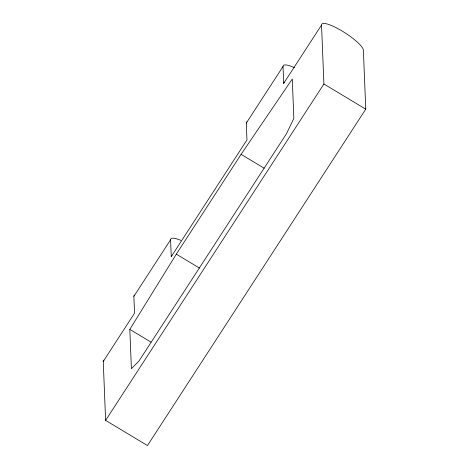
<?xml version="1.0" encoding="UTF-8"?>
<svg xmlns="http://www.w3.org/2000/svg" width="469" height="469" viewBox="0 0 469 469"><rect width="100%" height="100%" fill="white"/><g stroke="black" fill="none" stroke-linecap="round" stroke-linejoin="round"><path stroke-width="0.7" d="M129.819 329.373L176.321 254.151L241.095 154.336L292.275 79.032L293.852 118.381L286.506 133.671L139.041 360.913L131.396 368.716L129.819 329.373L151.053 342.147M294.444 67.659A24.693 5.417 33 0 0 283.018 66.516L283.692 83.365L321.541 25.039A24.699 5.417 33 0 1 342.2 31.077A24.699 5.417 33 0 1 363.387 50.218L365.75 109.171L147.459 445.55L105.613 420.376L103.25 361.417L134.539 313.204L133.87 296.349L170.593 239.759A24.693 5.417 33 0 1 180.823 240.38M170.593 239.759L171.267 256.607L246.964 139.955L246.289 123.107L283.018 66.516M105.613 420.376L323.903 83.998L321.541 25.039M323.903 83.998L365.75 109.171M241.095 154.336L264.205 168.242M176.321 254.151L199.431 268.051M246.289 123.107A24.693 5.417 33 0 1 246.934 121.84M171.267 256.607A24.693 5.417 33 0 1 171.912 255.341M133.87 296.349A24.693 5.417 33 0 1 134.515 295.083M283.692 83.365A24.699 5.417 33 0 1 284.331 82.098M103.25 361.417A24.693 5.417 33 0 1 103.895 360.151"/></g></svg>
